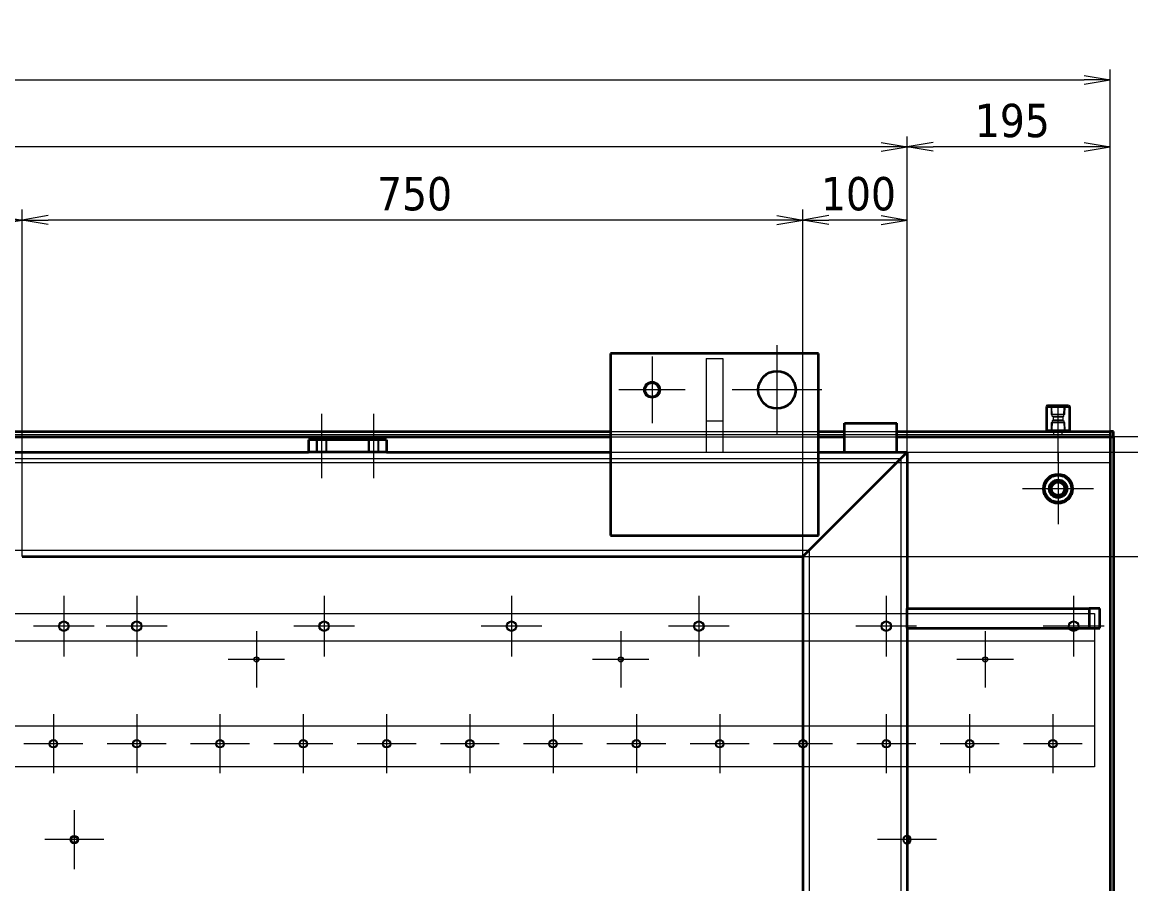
# Model space of a CAD drawing. Header units: millimetres. Extents: x -405 to 8410, y -405 to 5940.
# Drawn here: x 4396 to 5461, y 1639 to 2466 of the extents above; entities that cross this region are included whole.
import ezdxf

# ---------------------------------------------------------------- set-up
doc = ezdxf.new("R2010")
doc.units = ezdxf.units.MM
doc.header["$LTSCALE"] = 10
for name, color, linetype, lineweight in [('Center Mark (ISO)', 7, 'Continuous', 5), ('Centerline (ISO)', 7, 'Continuous', 5), ('Dimension (ISO)', 7, 'Continuous', 25), ('Hidden (ISO)', 7, 'Continuous', 5), ('Visible (ISO)', 7, 'Continuous', 35), ('Visible Narrow (ISO)', 7, 'Continuous', 5)]:
    doc.layers.add(name, color=color, linetype=linetype, lineweight=lineweight)
doc.styles.add('Note Text (JIS)', font='tahoma.ttf')
doc.dimstyles.new('Default (JIS)', dxfattribs={"dimscale": 10, "dimtxt": 3.2, "dimasz": 2.5, "dimexe": 1, "dimexo": 0, "dimgap": 0.8, "dimtad": 1, "dimrnd": 1e-08, "dimdsep": 46, "dimtxsty": 'Note Text (JIS)', "dimblk": 'OPEN', "dimcen": 0.09, "dimdle": 10, "dimclrd": 7, "dimclre": 7, "dimclrt": 256, "dimadec": 0, "dimazin": 2, "dimtfac": 0.78125, "dimtmove": 0, "dimatfit": 3, "dimldrblk": 'OPEN', "dimfxl": 1, "dimtolj": 1, "dimtzin": 0, "dimlwd": 0, "dimlwe": 0, "dimarcsym": 0})

# ---------------------------------------------------------------- blocks, each defined once
blk = doc.blocks.new('_Open')
at = {"color": 0, "linetype": 'ByBlock', "lineweight": -2}
for p, q in [((-1, 0.167), (0, 0)), ((-1, -0.167), (0, 0)), ((0, 0), (-1, 0))]:
    blk.add_line(p, q, dxfattribs=at)
blk = doc.blocks.new('*D111')
at = {"layer": 'Defpoints', "color": 0, "linetype": 'Continuous', "transparency": 16777216}
for p in [(5145.7, 2276.4), (5245.7, 2053.3), (5145.7, 1953.3)]:
    blk.add_point(p, dxfattribs=at)
at = {"layer": 'Dimension (ISO)', "color": 7, "linetype": 'Continuous', "lineweight": 0, "transparency": 16777216}
for p, q in [((5145.7, 1953.3), (5145.7, 2286.4)), ((5245.7, 2053.3), (5245.7, 2286.4)), ((5220.7, 2276.4), (5170.7, 2276.4))]:
    blk.add_line(p, q, dxfattribs=at)
at = {"layer": 'Dimension (ISO)', "color": 7, "linetype": 'Continuous', "lineweight": 0, "transparency": 16777216, "xscale": 25, "yscale": 25, "zscale": 25, "rotation": 180}
blk.add_blockref('_Open', (5145.7, 2276.4), dxfattribs=at)
at = {"layer": 'Dimension (ISO)', "color": 7, "linetype": 'Continuous', "lineweight": 0, "transparency": 16777216, "xscale": 25, "yscale": 25, "zscale": 25}
blk.add_blockref('_Open', (5245.7, 2276.4), dxfattribs=at)
at = {"layer": 'Dimension (ISO)', "linetype": 'Continuous', "lineweight": 5, "transparency": 16777216, "insert": (5163, 2317.7), "char_height": 32, "attachment_point": 1, "style": 'Note Text (JIS)'}
blk.add_mtext('\\A1;100', dxfattribs=at)
blk = doc.blocks.new('*D112')
at = {"layer": 'Defpoints', "color": 0, "linetype": 'Continuous', "transparency": 16777216}
for p in [(1645.7, 2346.7), (1645.7, 2053.3), (5245.7, 2053.3)]:
    blk.add_point(p, dxfattribs=at)
at = {"layer": 'Dimension (ISO)', "color": 7, "linetype": 'Continuous', "lineweight": 0, "transparency": 16777216}
for p, q in [((1645.7, 2053.3), (1645.7, 2356.7)), ((5245.7, 2053.3), (5245.7, 2356.7)), ((5220.7, 2346.7), (1670.7, 2346.7))]:
    blk.add_line(p, q, dxfattribs=at)
at = {"layer": 'Dimension (ISO)', "color": 7, "linetype": 'Continuous', "lineweight": 0, "transparency": 16777216, "xscale": 25, "yscale": 25, "zscale": 25, "rotation": 180}
blk.add_blockref('_Open', (1645.7, 2346.7), dxfattribs=at)
at = {"layer": 'Dimension (ISO)', "color": 7, "linetype": 'Continuous', "lineweight": 0, "transparency": 16777216, "xscale": 25, "yscale": 25, "zscale": 25}
blk.add_blockref('_Open', (5245.7, 2346.7), dxfattribs=at)
at = {"layer": 'Dimension (ISO)', "linetype": 'Continuous', "lineweight": 5, "transparency": 16777216, "insert": (3399.6, 2388.1), "char_height": 32, "attachment_point": 1, "style": 'Note Text (JIS)'}
blk.add_mtext('\\A1;3600', dxfattribs=at)
blk = doc.blocks.new('*D113')
at = {"layer": 'Defpoints', "color": 0, "linetype": 'Continuous', "transparency": 16777216}
for p in [(4395.7, 2276.4), (4395.7, 1953.3), (5145.7, 1953.3)]:
    blk.add_point(p, dxfattribs=at)
at = {"layer": 'Dimension (ISO)', "color": 7, "linetype": 'Continuous', "lineweight": 0, "transparency": 16777216}
for p, q in [((4395.7, 1953.3), (4395.7, 2286.4)), ((5145.7, 1953.3), (5145.7, 2286.4)), ((5120.7, 2276.4), (4420.7, 2276.4))]:
    blk.add_line(p, q, dxfattribs=at)
at = {"layer": 'Dimension (ISO)', "color": 7, "linetype": 'Continuous', "lineweight": 0, "transparency": 16777216, "xscale": 25, "yscale": 25, "zscale": 25, "rotation": 180}
blk.add_blockref('_Open', (4395.7, 2276.4), dxfattribs=at)
at = {"layer": 'Dimension (ISO)', "color": 7, "linetype": 'Continuous', "lineweight": 0, "transparency": 16777216, "xscale": 25, "yscale": 25, "zscale": 25}
blk.add_blockref('_Open', (5145.7, 2276.4), dxfattribs=at)
at = {"layer": 'Dimension (ISO)', "linetype": 'Continuous', "lineweight": 5, "transparency": 16777216, "insert": (4736.6, 2317.7), "char_height": 32, "attachment_point": 1, "style": 'Note Text (JIS)'}
blk.add_mtext('\\A1;750', dxfattribs=at)
blk = doc.blocks.new('*D114')
at = {"layer": 'Defpoints', "color": 0, "linetype": 'Continuous', "transparency": 16777216}
for p in [(4395.7, 2276.4), (4295.7, 1953.3), (4395.7, 1953.3)]:
    blk.add_point(p, dxfattribs=at)
at = {"layer": 'Dimension (ISO)', "color": 7, "linetype": 'Continuous', "lineweight": 0, "transparency": 16777216}
for p, q in [((4295.7, 1953.3), (4295.7, 2286.4)), ((4395.7, 1953.3), (4395.7, 2286.4)), ((4320.7, 2276.4), (4370.7, 2276.4))]:
    blk.add_line(p, q, dxfattribs=at)
at = {"layer": 'Dimension (ISO)', "color": 7, "linetype": 'Continuous', "lineweight": 0, "transparency": 16777216, "xscale": 25, "yscale": 25, "zscale": 25, "rotation": 180}
blk.add_blockref('_Open', (4295.7, 2276.4), dxfattribs=at)
at = {"layer": 'Dimension (ISO)', "color": 7, "linetype": 'Continuous', "lineweight": 0, "transparency": 16777216, "xscale": 25, "yscale": 25, "zscale": 25}
blk.add_blockref('_Open', (4395.7, 2276.4), dxfattribs=at)
at = {"layer": 'Dimension (ISO)', "linetype": 'Continuous', "lineweight": 5, "transparency": 16777216, "insert": (4313, 2317.7), "char_height": 32, "attachment_point": 1, "style": 'Note Text (JIS)'}
blk.add_mtext('\\A1;100', dxfattribs=at)
blk = doc.blocks.new('*D122')
at = {"layer": 'Defpoints', "color": 0, "linetype": 'Continuous', "transparency": 16777216}
for p in [(5440.7, 2410.9), (1450.7, 2068.3), (5440.7, 2068.3)]:
    blk.add_point(p, dxfattribs=at)
at = {"layer": 'Dimension (ISO)', "color": 7, "linetype": 'Continuous', "lineweight": 0, "transparency": 16777216}
for p, q in [((1450.7, 2068.3), (1450.7, 2420.9)), ((5440.7, 2068.3), (5440.7, 2420.9)), ((1475.7, 2410.9), (5415.7, 2410.9))]:
    blk.add_line(p, q, dxfattribs=at)
at = {"layer": 'Dimension (ISO)', "color": 7, "linetype": 'Continuous', "lineweight": 0, "transparency": 16777216, "xscale": 25, "yscale": 25, "zscale": 25, "rotation": 180}
blk.add_blockref('_Open', (1450.7, 2410.9), dxfattribs=at)
at = {"layer": 'Dimension (ISO)', "color": 7, "linetype": 'Continuous', "lineweight": 0, "transparency": 16777216, "xscale": 25, "yscale": 25, "zscale": 25}
blk.add_blockref('_Open', (5440.7, 2410.9), dxfattribs=at)
at = {"layer": 'Dimension (ISO)', "linetype": 'Continuous', "lineweight": 5, "transparency": 16777216, "insert": (3325, 2461.1), "char_height": 32, "attachment_point": 1, "style": 'Note Text (JIS)'}
blk.add_mtext('\\A1;\\fTahoma|b0|i0;3990（t12板）', dxfattribs=at)
blk = doc.blocks.new('*D123')
at = {"layer": 'Defpoints', "color": 0, "linetype": 'Continuous', "transparency": 16777216}
for p in [(5245.7, 2346.7), (5440.7, 2068.3), (5245.7, 2053.3)]:
    blk.add_point(p, dxfattribs=at)
at = {"layer": 'Dimension (ISO)', "color": 7, "linetype": 'Continuous', "lineweight": 0, "transparency": 16777216}
for p, q in [((5245.7, 2053.3), (5245.7, 2356.7)), ((5440.7, 2068.3), (5440.7, 2356.7)), ((5415.7, 2346.7), (5270.7, 2346.7))]:
    blk.add_line(p, q, dxfattribs=at)
at = {"layer": 'Dimension (ISO)', "color": 7, "linetype": 'Continuous', "lineweight": 0, "transparency": 16777216, "xscale": 25, "yscale": 25, "zscale": 25, "rotation": 180}
blk.add_blockref('_Open', (5245.7, 2346.7), dxfattribs=at)
at = {"layer": 'Dimension (ISO)', "color": 7, "linetype": 'Continuous', "lineweight": 0, "transparency": 16777216, "xscale": 25, "yscale": 25, "zscale": 25}
blk.add_blockref('_Open', (5440.7, 2346.7), dxfattribs=at)
at = {"layer": 'Dimension (ISO)', "linetype": 'Continuous', "lineweight": 5, "transparency": 16777216, "insert": (5310.8, 2388), "char_height": 32, "attachment_point": 1, "style": 'Note Text (JIS)'}
blk.add_mtext('\\A1;195', dxfattribs=at)
blk = doc.blocks.new('*D124')
at = {"layer": 'Defpoints', "color": 0, "linetype": 'Continuous', "transparency": 16777216}
for p in [(5440.7, 2068.3), (5440.7, 948.3), (6094.4, 948.3)]:
    blk.add_point(p, dxfattribs=at)
at = {"layer": 'Dimension (ISO)', "color": 7, "linetype": 'Continuous', "lineweight": 0, "transparency": 16777216}
for p, q in [((5440.7, 2068.3), (6104.4, 2068.3)), ((6094.4, 2043.3), (6094.4, 973.3)), ((5440.7, 948.3), (6104.4, 948.3))]:
    blk.add_line(p, q, dxfattribs=at)
at = {"layer": 'Dimension (ISO)', "color": 7, "linetype": 'Continuous', "lineweight": 0, "transparency": 16777216, "xscale": 25, "yscale": 25, "zscale": 25}
for p, rotation in [((6094.4, 2068.3), 90), ((6094.4, 948.3), 270)]:
    blk.add_blockref('_Open', p, dxfattribs=dict(at, rotation=rotation))
at = {"layer": 'Dimension (ISO)', "linetype": 'Continuous', "lineweight": 5, "transparency": 16777216, "insert": (6044.2, 1404), "char_height": 32, "attachment_point": 1, "rotation": 90, "style": 'Note Text (JIS)'}
blk.add_mtext('\\A1;\\fTahoma|b0|i0;1120（t12板）', dxfattribs=at)
blk = doc.blocks.new('*D125')
at = {"layer": 'Defpoints', "color": 0, "linetype": 'Continuous', "transparency": 16777216}
for p in [(5245.7, 2053.3), (5235.7, 963.3), (6012.4, 963.3)]:
    blk.add_point(p, dxfattribs=at)
at = {"layer": 'Dimension (ISO)', "color": 7, "linetype": 'Continuous', "lineweight": 0, "transparency": 16777216}
for p, q in [((5245.7, 2053.3), (6022.4, 2053.3)), ((6012.4, 2028.3), (6012.4, 988.3)), ((5235.7, 963.3), (6022.4, 963.3))]:
    blk.add_line(p, q, dxfattribs=at)
at = {"layer": 'Dimension (ISO)', "color": 7, "linetype": 'Continuous', "lineweight": 0, "transparency": 16777216, "xscale": 25, "yscale": 25, "zscale": 25}
for p, rotation in [((6012.4, 2053.3), 90), ((6012.4, 963.3), 270)]:
    blk.add_blockref('_Open', p, dxfattribs=dict(at, rotation=rotation))
at = {"layer": 'Dimension (ISO)', "linetype": 'Continuous', "lineweight": 5, "transparency": 16777216, "insert": (5960.4, 1372.4), "char_height": 32, "attachment_point": 1, "rotation": 90, "style": 'Note Text (JIS)'}
blk.add_mtext('\\A1;\\fTahoma|b0|i0;1090（角パイプ）', dxfattribs=at)
blk = doc.blocks.new('*D126')
at = {"layer": 'Defpoints', "color": 0, "linetype": 'Continuous', "transparency": 16777216}
for p in [(5440.7, 2068.3), (5245.7, 2053.3), (6012.4, 2053.3)]:
    blk.add_point(p, dxfattribs=at)
at = {"layer": 'Dimension (ISO)', "color": 7, "linetype": 'Continuous', "lineweight": 0, "transparency": 16777216}
for p, q in [((6012.4, 2093.3), (6012.4, 2175.2)), ((5440.7, 2068.3), (6022.4, 2068.3)), ((6012.4, 2053.3), (6012.4, 2068.3)), ((5245.7, 2053.3), (6022.4, 2053.3)), ((6012.4, 2028.3), (6012.4, 2003.3))]:
    blk.add_line(p, q, dxfattribs=at)
at = {"layer": 'Dimension (ISO)', "color": 7, "linetype": 'Continuous', "lineweight": 0, "transparency": 16777216, "xscale": 25, "yscale": 25, "zscale": 25}
for p, rotation in [((6012.4, 2068.3), 270), ((6012.4, 2053.3), 90)]:
    blk.add_blockref('_Open', p, dxfattribs=dict(at, rotation=rotation))
at = {"layer": 'Dimension (ISO)', "linetype": 'Continuous', "lineweight": 5, "transparency": 16777216, "insert": (5971.6, 2126.3), "char_height": 32, "attachment_point": 1, "rotation": 90, "style": 'Note Text (JIS)'}
blk.add_mtext('\\A1;15', dxfattribs=at)
blk = doc.blocks.new('*D128')
at = {"layer": 'Defpoints', "color": 0, "linetype": 'Continuous', "transparency": 16777216}
for p in [(5245.7, 2053.3), (5929.8, 2053.3), (5145.7, 1953.3)]:
    blk.add_point(p, dxfattribs=at)
at = {"layer": 'Dimension (ISO)', "color": 7, "linetype": 'Continuous', "lineweight": 0, "transparency": 16777216}
for p, q in [((5245.7, 2053.3), (5939.8, 2053.3)), ((5929.8, 1978.3), (5929.8, 2028.3)), ((5145.7, 1953.3), (5939.8, 1953.3))]:
    blk.add_line(p, q, dxfattribs=at)
at = {"layer": 'Dimension (ISO)', "color": 7, "linetype": 'Continuous', "lineweight": 0, "transparency": 16777216, "xscale": 25, "yscale": 25, "zscale": 25}
for p, rotation in [((5929.8, 2053.3), 90), ((5929.8, 1953.3), 270)]:
    blk.add_blockref('_Open', p, dxfattribs=dict(at, rotation=rotation))
at = {"layer": 'Dimension (ISO)', "linetype": 'Continuous', "lineweight": 5, "transparency": 16777216, "insert": (5888.5, 1970.6), "char_height": 32, "attachment_point": 1, "rotation": 90, "style": 'Note Text (JIS)'}
blk.add_mtext('\\A1;100', dxfattribs=at)
blk = doc.blocks.new('*D129')
at = {"layer": 'Defpoints', "color": 0, "linetype": 'Continuous', "transparency": 16777216}
for p in [(5145.7, 1953.3), (5145.7, 1558.3), (5929.8, 1558.3)]:
    blk.add_point(p, dxfattribs=at)
at = {"layer": 'Dimension (ISO)', "color": 7, "linetype": 'Continuous', "lineweight": 0, "transparency": 16777216}
for p, q in [((5145.7, 1953.3), (5939.8, 1953.3)), ((5929.8, 1928.3), (5929.8, 1583.3)), ((5145.7, 1558.3), (5939.8, 1558.3))]:
    blk.add_line(p, q, dxfattribs=at)
at = {"layer": 'Dimension (ISO)', "color": 7, "linetype": 'Continuous', "lineweight": 0, "transparency": 16777216, "xscale": 25, "yscale": 25, "zscale": 25}
for p, rotation in [((5929.8, 1953.3), 90), ((5929.8, 1558.3), 270)]:
    blk.add_blockref('_Open', p, dxfattribs=dict(at, rotation=rotation))
at = {"layer": 'Dimension (ISO)', "linetype": 'Continuous', "lineweight": 5, "transparency": 16777216, "insert": (5888.5, 1729.4), "char_height": 32, "attachment_point": 1, "rotation": 90, "style": 'Note Text (JIS)'}
blk.add_mtext('\\A1;395', dxfattribs=at)

msp = doc.modelspace()

# ---------------------------------------------------------------- linework, layer by layer
at = {"layer": 'Center Mark (ISO)', "linetype": 'Continuous'}
for p, q in [((5120.721, 2156.282), (5120.721, 2070.282)), ((5000.721, 2145.2), (5000.721, 2081.365)), ((5032.638, 2113.282), (4968.803, 2113.282)), ((5163.721, 2113.282), (5077.721, 2113.282)), ((5390.721, 2052.282), (5390.721, 1984.282)), ((5424.721, 2018.282), (5356.721, 2018.282)), ((4435.721, 1915.47), (4435.721, 1857.094)), ((4505.721, 1915.47), (4505.721, 1857.094)), ((4685.721, 1915.47), (4685.721, 1857.094)), ((4865.721, 1915.47), (4865.721, 1857.094)), ((5045.721, 1915.47), (5045.721, 1857.094)), ((5225.721, 1915.47), (5225.721, 1857.094)), ((5405.721, 1915.47), (5405.721, 1857.094)), ((4464.909, 1886.282), (4406.533, 1886.282)), ((4534.909, 1886.282), (4476.533, 1886.282)), ((4714.909, 1886.282), (4656.533, 1886.282)), ((4894.909, 1886.282), (4836.533, 1886.282)), ((5074.909, 1886.282), (5016.533, 1886.282)), ((5254.909, 1886.282), (5196.533, 1886.282)), ((5434.909, 1886.282), (5376.533, 1886.282)), ((4620.721, 1881.349), (4620.721, 1827.215)), ((4970.721, 1881.349), (4970.721, 1827.215)), ((5320.721, 1881.349), (5320.721, 1827.215)), ((4647.788, 1854.282), (4593.654, 1854.282)), ((4997.788, 1854.282), (4943.654, 1854.282)), ((5347.788, 1854.282), (5293.654, 1854.282)), ((4425.721, 1801.606), (4425.721, 1744.959)), ((4505.721, 1801.606), (4505.721, 1744.959)), ((4585.721, 1801.606), (4585.721, 1744.959)), ((4665.721, 1801.606), (4665.721, 1744.959)), ((4745.721, 1801.606), (4745.721, 1744.959)), ((4825.721, 1801.606), (4825.721, 1744.959)), ((4905.721, 1801.606), (4905.721, 1744.959)), ((4985.721, 1801.606), (4985.721, 1744.959)), ((5065.721, 1801.606), (5065.721, 1744.959)), ((5145.721, 1801.606), (5145.721, 1744.959)), ((5225.721, 1801.606), (5225.721, 1744.959)), ((5305.721, 1801.606), (5305.721, 1744.959)), ((5385.721, 1801.606), (5385.721, 1744.959)), ((4454.044, 1773.282), (4397.397, 1773.282)), ((4534.044, 1773.282), (4477.397, 1773.282)), ((4614.044, 1773.282), (4557.397, 1773.282)), ((4694.044, 1773.282), (4637.397, 1773.282)), ((4774.044, 1773.282), (4717.397, 1773.282)), ((4854.044, 1773.282), (4797.397, 1773.282)), ((4934.044, 1773.282), (4877.397, 1773.282)), ((5014.044, 1773.282), (4957.397, 1773.282)), ((5094.044, 1773.282), (5037.397, 1773.282)), ((5174.044, 1773.282), (5117.397, 1773.282)), ((5254.044, 1773.282), (5197.397, 1773.282)), ((5334.044, 1773.282), (5277.397, 1773.282)), ((5414.044, 1773.282), (5357.397, 1773.282)), ((4445.721, 1709.606), (4445.721, 1652.959)), ((5245.721, 1709.606), (5245.721, 1652.959)), ((4474.044, 1681.282), (4417.397, 1681.282)), ((5274.044, 1681.282), (5217.397, 1681.282))]:
    msp.add_line(p, q, dxfattribs=at)
at = {"layer": 'Centerline (ISO)', "linetype": 'Continuous'}
for p, q in [((5390.721, 2045.082), (5390.721, 2098.282)), ((4683.221, 2090.282), (4683.221, 2028.282)), ((4733.221, 2090.282), (4733.221, 2028.282))]:
    msp.add_line(p, q, dxfattribs=at)
at = {"layer": 'Hidden (ISO)'}
for p, q in [((5052.721, 2143.282), (5052.721, 2053.282)), ((5052.721, 2143.282), (5068.721, 2143.282)), ((5068.721, 2143.282), (5068.721, 2053.282)), ((5384.838, 2097.399), (5383.955, 2098.282)), ((5396.603, 2097.399), (5397.487, 2098.282)), ((5383.982, 2097.399), (5384.228, 2089.528)), ((5397.214, 2089.528), (5384.228, 2089.528)), ((5384.838, 2097.399), (5396.603, 2097.399)), ((5385.133, 2087.965), (5384.838, 2097.399)), ((5385.133, 2087.965), (5396.308, 2087.965)), ((5386.121, 2087.395), (5385.133, 2087.965)), ((5386.121, 2087.395), (5395.321, 2087.395)), ((5386.121, 2087.395), (5386.121, 2084.17)), ((5395.321, 2087.395), (5396.308, 2087.965)), ((5395.321, 2087.395), (5395.321, 2084.17)), ((5396.308, 2087.965), (5396.603, 2097.399)), ((5397.214, 2089.528), (5397.459, 2097.399)), ((5068.721, 2083.282), (5052.721, 2083.282)), ((5384.228, 2082.036), (5383.982, 2074.166)), ((5384.228, 2082.036), (5397.214, 2082.036)), ((5385.133, 2083.6), (5384.838, 2074.166)), ((5386.121, 2084.17), (5385.133, 2083.6)), ((5385.133, 2083.6), (5396.308, 2083.6)), ((5395.321, 2084.17), (5386.121, 2084.17)), ((5395.321, 2084.17), (5396.308, 2083.6)), ((5396.308, 2083.6), (5396.603, 2074.166)), ((5397.459, 2074.166), (5397.214, 2082.036)), ((5440.721, 2070.082), (1450.721, 2070.082)), ((4960.721, 2073.282), (5160.721, 2073.282)), ((4960.721, 2068.282), (5160.721, 2068.282)), ((5185.721, 2073.282), (5235.721, 2073.282)), ((5185.721, 2068.282), (5235.721, 2068.282)), ((5384.838, 2074.166), (5383.955, 2073.282)), ((5384.838, 2074.166), (5396.603, 2074.166)), ((5386.721, 2070.082), (5386.721, 2073.282)), ((5394.721, 2070.082), (5394.721, 2073.282)), ((5396.603, 2074.166), (5397.487, 2073.282)), ((4678.221, 2065.282), (4678.221, 2053.282)), ((4679.033, 2065.282), (4679.033, 2053.282)), ((4687.409, 2065.282), (4687.409, 2053.282)), ((4688.221, 2053.282), (4688.221, 2065.282)), ((4728.221, 2065.282), (4728.221, 2053.282)), ((4729.033, 2065.282), (4729.033, 2053.282)), ((4737.409, 2065.282), (4737.409, 2053.282)), ((4738.221, 2053.282), (4738.221, 2065.282)), ((1651.721, 2047.282), (5239.721, 2047.282)), ((4960.721, 2053.282), (5052.721, 2053.282)), ((5052.721, 2053.282), (5068.721, 2053.282)), ((5068.721, 2053.282), (5160.721, 2053.282)), ((5239.721, 2047.282), (5239.721, 969.282)), ((5440.721, 2043.282), (1450.721, 2043.282)), ((1739.721, 1959.282), (5151.721, 1959.282)), ((5151.721, 1959.282), (5151.721, 1057.282)), ((4125.721, 1898.282), (5425.721, 1898.282)), ((5425.721, 1898.282), (5425.721, 1751.282)), ((1465.721, 1872.282), (5425.721, 1872.282)), ((5425.721, 1790.282), (1465.721, 1790.282)), ((5425.721, 1751.282), (4125.721, 1751.282))]:
    msp.add_line(p, q, dxfattribs=at)
for centre, radius in [((5390.721, 2018.282), 9), ((5390.721, 2018.282), 8.504), ((5390.721, 2018.282), 8.225), ((4435.721, 1886.282), 5), ((4435.721, 1886.282), 4.188), ((4505.721, 1886.282), 5), ((4505.721, 1886.282), 4.188), ((4685.721, 1886.282), 5), ((4685.721, 1886.282), 4.188), ((4865.721, 1886.282), 5), ((4865.721, 1886.282), 4.188), ((5045.721, 1886.282), 5), ((5045.721, 1886.282), 4.188), ((5225.721, 1886.282), 5), ((5225.721, 1886.282), 4.188), ((5405.721, 1886.282), 5), ((5405.721, 1886.282), 4.188), ((4620.721, 1854.282), 2.5), ((4620.721, 1854.282), 2.067), ((4970.721, 1854.282), 2.5), ((4970.721, 1854.282), 2.067), ((5320.721, 1854.282), 2.5), ((5320.721, 1854.282), 2.067), ((4425.721, 1773.282), 4), ((4425.721, 1773.282), 3.324), ((4505.721, 1773.282), 4), ((4505.721, 1773.282), 3.324), ((4585.721, 1773.282), 4), ((4585.721, 1773.282), 3.324), ((4665.721, 1773.282), 4), ((4665.721, 1773.282), 3.324), ((4745.721, 1773.282), 4), ((4745.721, 1773.282), 3.324), ((4825.721, 1773.282), 4), ((4825.721, 1773.282), 3.324), ((4905.721, 1773.282), 4), ((4905.721, 1773.282), 3.324), ((4985.721, 1773.282), 4), ((4985.721, 1773.282), 3.324), ((5065.721, 1773.282), 4), ((5065.721, 1773.282), 3.324), ((5145.721, 1773.282), 4), ((5145.721, 1773.282), 3.324), ((5225.721, 1773.282), 4), ((5225.721, 1773.282), 3.324), ((5305.721, 1773.282), 4), ((5305.721, 1773.282), 3.324), ((5385.721, 1773.282), 4), ((5385.721, 1773.282), 3.324)]:
    msp.add_circle(centre, radius, dxfattribs=at)
for radius in [4, 3.324]:
    msp.add_arc((5245.721, 1681.282), radius, 90, 270, dxfattribs=at)
at = {"layer": 'Visible (ISO)'}
for p, q in [((4960.721, 2148.282), (4960.721, 1973.282)), ((5160.721, 2148.282), (4960.721, 2148.282)), ((5160.721, 1973.282), (5160.721, 2148.282)), ((5380.721, 2098.282), (5379.721, 2097.282)), ((5380.721, 2098.282), (5400.721, 2098.282)), ((5400.721, 2098.282), (5401.721, 2097.282)), ((5379.721, 2097.282), (5401.721, 2097.282)), ((5379.721, 2097.282), (5379.721, 2074.282)), ((5401.721, 2097.282), (5401.721, 2074.282)), ((5185.721, 2081.282), (5235.721, 2081.282)), ((5185.721, 2053.282), (5185.721, 2081.282)), ((5235.721, 2053.282), (5235.721, 2081.282)), ((4010.721, 2073.282), (4960.721, 2073.282)), ((4010.721, 2068.282), (4960.721, 2068.282)), ((5160.721, 2073.282), (5185.721, 2073.282)), ((5160.721, 2068.282), (5185.721, 2068.282)), ((5235.721, 2073.282), (5383.389, 2073.282)), ((5235.721, 2068.282), (5440.721, 2068.282)), ((5379.721, 2074.282), (5401.721, 2074.282)), ((5380.721, 2073.282), (5379.721, 2074.282)), ((5383.389, 2073.282), (5398.053, 2073.282)), ((5398.053, 2073.282), (5440.721, 2073.282)), ((5400.721, 2073.282), (5401.721, 2074.282)), ((5440.721, 2073.282), (5440.721, 2068.282)), ((5443.921, 2073.282), (5440.721, 2073.282)), ((5440.721, 2068.282), (5440.721, 948.282)), ((5440.721, 2068.282), (5443.921, 2068.282)), ((5443.921, 2068.282), (5443.921, 2073.282)), ((5443.921, 2068.282), (5443.921, 948.282)), ((4745.721, 2065.282), (4670.721, 2065.282)), ((4670.721, 2065.282), (4670.721, 2053.282)), ((4745.721, 2065.282), (4745.721, 2053.282)), ((4010.721, 2053.282), (4670.721, 2053.282)), ((4745.721, 2053.282), (4670.721, 2053.282)), ((4745.721, 2053.282), (4960.721, 2053.282)), ((5160.721, 2053.282), (5185.721, 2053.282)), ((5185.721, 2053.282), (5235.721, 2053.282)), ((5245.721, 2053.282), (5233.721, 2041.282)), ((5233.721, 2041.282), (5245.721, 2053.282)), ((5235.721, 2053.282), (5245.721, 2053.282)), ((5245.721, 2053.282), (5245.721, 1903.282)), ((5157.721, 1965.282), (5233.721, 2041.282)), ((5233.721, 2041.282), (5157.721, 1965.282)), ((4960.721, 1973.282), (5160.721, 1973.282)), ((5157.721, 1965.282), (5145.721, 1953.282)), ((5145.721, 1953.282), (5157.721, 1965.282)), ((4395.721, 1953.282), (5145.721, 1953.282)), ((5145.721, 1953.282), (5145.721, 1558.282)), ((5245.721, 1903.282), (5420.721, 1903.282)), ((5245.721, 1884.282), (5245.721, 1903.282)), ((5430.721, 1903.282), (5420.721, 1903.282)), ((5420.721, 1903.282), (5420.721, 1884.282)), ((5430.721, 1884.282), (5430.721, 1903.282)), ((5245.721, 1884.282), (5245.721, 1132.282)), ((5245.721, 1884.282), (5420.721, 1884.282)), ((5420.721, 1884.282), (5430.721, 1884.282))]:
    msp.add_line(p, q, dxfattribs=at)
for centre, radius in [((5120.721, 2113.282), 18), ((5000.721, 2113.282), 6.918), ((5390.721, 2018.282), 14), ((5390.721, 2018.282), 13), ((5390.721, 2018.282), 8.531), ((5390.721, 2018.282), 7.647), ((5390.721, 2018.282), 7.32), ((5390.721, 2018.282), 6.35), ((4445.721, 1681.282), 3.324)]:
    msp.add_circle(centre, radius, dxfattribs=at)
msp.add_arc((5245.721, 1681.282), 3.324, 270, 90, dxfattribs=at)
at = {"layer": 'Visible Narrow (ISO)'}
for centre, radius in [((5000.721, 2113.282), 8), ((4445.721, 1681.282), 4)]:
    msp.add_circle(centre, radius, dxfattribs=at)
msp.add_arc((5245.721, 1681.282), 4, 270, 90, dxfattribs=at)

# ---------------------------------------------------------------- dimensions: what is measured, and where the dimension line sits
at = {"layer": 'Dimension (ISO)', "color": 7, "linetype": 'Continuous', "lineweight": 5}
dim = msp.add_linear_dim(base=(5440.721, 2410.875), p1=(1450.721, 2068.282), p2=(5440.721, 2068.282), text='\\fTahoma|b0|i0;<>（t12板）', dimstyle='Default (JIS)', override={"dimgap": 0.8, "dimdec": 2, "dimtol": 0, "dimlim": 0, "dimtp": 0, "dimtm": 0, "dimtdec": 2, "dimtofl": 0, "dimatfit": 1}, dxfattribs=at)
dim.commit()
dim.dimension.update_dxf_attribs({"geometry": '*D122', "text_midpoint": (3445.721, 2410.875), "dimtype": 160})
for base, p1, p2, angle, override, picture, middle in [((1645.721, 2346.734), (5245.721, 2053.282), (1645.721, 2053.282), 180, {"dimgap": 0.8, "dimdec": 2, "dimtol": 0, "dimlim": 0, "dimtp": 0, "dimtm": 0, "dimtdec": 2, "dimtofl": 0, "dimatfit": 1}, '*D112', (3445.721, 2346.734)), ((5245.721, 2346.734), (5440.721, 2068.282), (5245.721, 2053.282), 180, {"dimgap": 0.8, "dimdec": 2, "dimtol": 0, "dimlim": 0, "dimtp": 0, "dimtm": 0, "dimtdec": 2, "dimtofl": 0, "dimatfit": 1}, '*D123', (5343.221, 2346.734)), ((4395.721, 2276.403), (5145.721, 1953.282), (4395.721, 1953.282), 180, {"dimgap": 0.8, "dimdec": 2, "dimtol": 0, "dimlim": 0, "dimtp": 0, "dimtm": 0, "dimtdec": 2, "dimtofl": 0, "dimatfit": 1}, '*D113', (4770.721, 2276.403)), ((5145.721, 2276.403), (5245.721, 2053.282), (5145.721, 1953.282), 180, {"dimgap": 0.8, "dimdec": 2, "dimtol": 0, "dimlim": 0, "dimtp": 0, "dimtm": 0, "dimtdec": 2, "dimtofl": 0, "dimatfit": 1}, '*D111', (5195.721, 2276.403)), ((6012.411, 2053.282), (5440.721, 2068.282), (5245.721, 2053.282), 270, {"dimgap": 0.8, "dimdec": 2, "dimtol": 0, "dimlim": 0, "dimtp": 0, "dimtm": 0, "dimtdec": 2, "dimtofl": 1, "dimatfit": 1}, '*D126', (6012.411, 2146.731)), ((5929.844, 2053.282), (5145.721, 1953.282), (5245.721, 2053.282), 270, {"dimgap": 0.8, "dimdec": 2, "dimtol": 0, "dimlim": 0, "dimtp": 0, "dimtm": 0, "dimtdec": 2, "dimtofl": 0, "dimatfit": 1}, '*D128', (5929.844, 2003.282)), ((5929.844, 1558.282), (5145.721, 1953.282), (5145.721, 1558.282), 270, {"dimgap": 0.8, "dimdec": 2, "dimtol": 0, "dimlim": 0, "dimtp": 0, "dimtm": 0, "dimtdec": 2, "dimtofl": 0, "dimatfit": 1}, '*D129', (5929.844, 1763.282))]:
    dim = msp.add_linear_dim(base=base, p1=p1, p2=p2, angle=angle, dimstyle='Default (JIS)', override=override, dxfattribs=at)
    dim.commit()
    dim.dimension.update_dxf_attribs({"geometry": picture, "text_midpoint": middle, "dimtype": 160})
dim = msp.add_linear_dim(base=(4395.721, 2276.403), p1=(4295.721, 1953.282), p2=(4395.721, 1953.282), dimstyle='Default (JIS)', override={"dimgap": 0.8, "dimdec": 2, "dimtol": 0, "dimlim": 0, "dimtp": 0, "dimtm": 0, "dimtdec": 2, "dimtofl": 0, "dimatfit": 1}, dxfattribs=at)
dim.commit()
dim.dimension.update_dxf_attribs({"geometry": '*D114', "text_midpoint": (4345.721, 2276.403), "dimtype": 160})
for base, p1, p2, text, picture, middle in [((6094.421, 948.282), (5440.721, 2068.282), (5440.721, 948.282), '\\fTahoma|b0|i0;<>（t12板）', '*D124', (6094.421, 1523.282)), ((6012.411, 963.282), (5245.721, 2053.282), (5235.721, 963.282), '\\fTahoma|b0|i0;<>（角パイプ）', '*D125', (6012.411, 1523.282))]:
    dim = msp.add_linear_dim(base=base, p1=p1, p2=p2, angle=270, text=text, dimstyle='Default (JIS)', override={"dimgap": 0.8, "dimdec": 2, "dimtol": 0, "dimlim": 0, "dimtp": 0, "dimtm": 0, "dimtdec": 2, "dimtofl": 0, "dimatfit": 1}, dxfattribs=at)
    dim.commit()
    dim.dimension.update_dxf_attribs({"geometry": picture, "text_midpoint": middle, "dimtype": 160})

doc.saveas('drawing.dxf')
